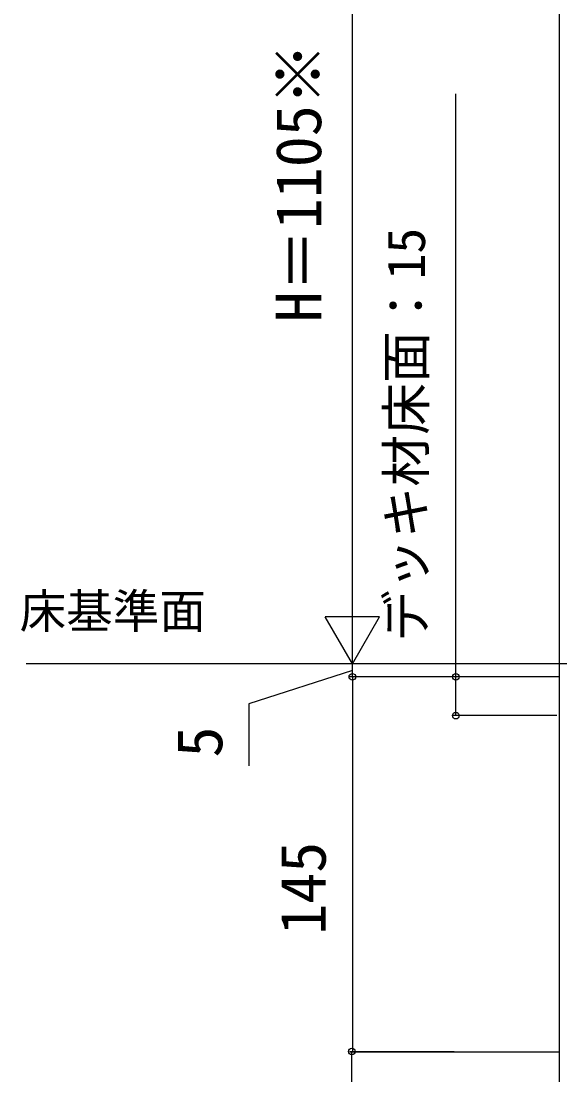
# Model space of a CAD drawing. Units: millimetres, scale not verified. Extents: x -1050 to 1050, y -1570 to 1562.
# Drawn here: x -623.1 to -414.8, y 659.2 to 1066.3 of the extents above; entities that cross this region are included whole.
import ezdxf
from ezdxf.enums import TextEntityAlignment as Align

# ---------------------------------------------------------------- set-up
doc = ezdxf.new("R2010")
doc.units = ezdxf.units.MM
doc.header["$LTSCALE"] = 8
for name, color, linetype in [('0-1_USER1', 3, 'Continuous'), ('0-4_YKK_12', 2, 'Continuous'), ('0-6_YKK_D', 6, 'Continuous')]:
    doc.layers.add(name, color=color, linetype=linetype)
doc.styles.add('ＭＳ ゴシック', font='')
doc.styles.get('ＭＳ ゴシック').set_extended_font_data('MS Gothic')

msp = doc.modelspace()

# ---------------------------------------------------------------- linework, layer by layer
at = {"layer": '0-4_YKK_12'}
for p, q in [((-415, 1246), (-415, 448)), ((-67.5, 818), (-621.047, 818))]:
    msp.add_line(p, q, dxfattribs=at)
at = {"layer": '0-6_YKK_D'}
for p, q in [((-495, 839), (-495, 1222)), ((-495, 818), (-495, 854.373)), ((-495, 818), (-505.5, 836.187)), ((-484.5, 836.187), (-505.5, 836.187)), ((-495, 818), (-484.5, 836.187)), ((-495, 818), (-495, 823.1)), ((-476, 818), (-496, 818)), ((-476, 818), (-496, 818)), ((-495, 813), (-495, 818)), ((-495, 813), (-495, 818)), ((-415.2, 813), (-496, 813)), ((-415.2, 813), (-496, 813)), ((-495, 813), (-495, 668)), ((-495, 813), (-495, 807.9)), ((-415.2, 813), (-456, 813)), ((-416, 798), (-456, 798)), ((-415.2, 668.004), (-496.161, 668.298)), ((-415.2, 668), (-496, 668)), ((-495.961, 448.294), (-495.161, 668.294))]:
    msp.add_line(p, q, dxfattribs=at)
for points in [[(-455, 798), (-455, 813), (-455, 1038.2)], [(-495, 815.5), (-535, 802.516), (-535, 778.607)]]:
    msp.add_lwpolyline(points, dxfattribs=at)
for centre in [(-495, 813), (-495, 813), (-455, 813), (-455, 798), (-495.161, 668.294)]:
    msp.add_circle(centre, 1.275, dxfattribs=at)

# ---------------------------------------------------------------- texts
at = {"layer": '0-1_USER1', "style": 'ＭＳ ゴシック'}
msp.add_text('床基準面', height=13.2, dxfattribs=at).set_placement((-623.624, 827.857), align=Align.BOTTOM_LEFT)
at = {"layer": '0-6_YKK_D', "style": 'ＭＳ ゴシック'}
for s, height, p in [('H＝1105※', 17.6, (-501.773, 949.909)), ('デッキ材床面：15', 14.66, (-462.5, 826.495)), ('5', 17.6, (-540, 781.834)), ('145', 17.6, (-500, 713.364))]:
    msp.add_text(s, height=height, rotation=90, dxfattribs=at).set_placement(p, align=Align.BOTTOM_LEFT)

doc.saveas('drawing.dxf')
